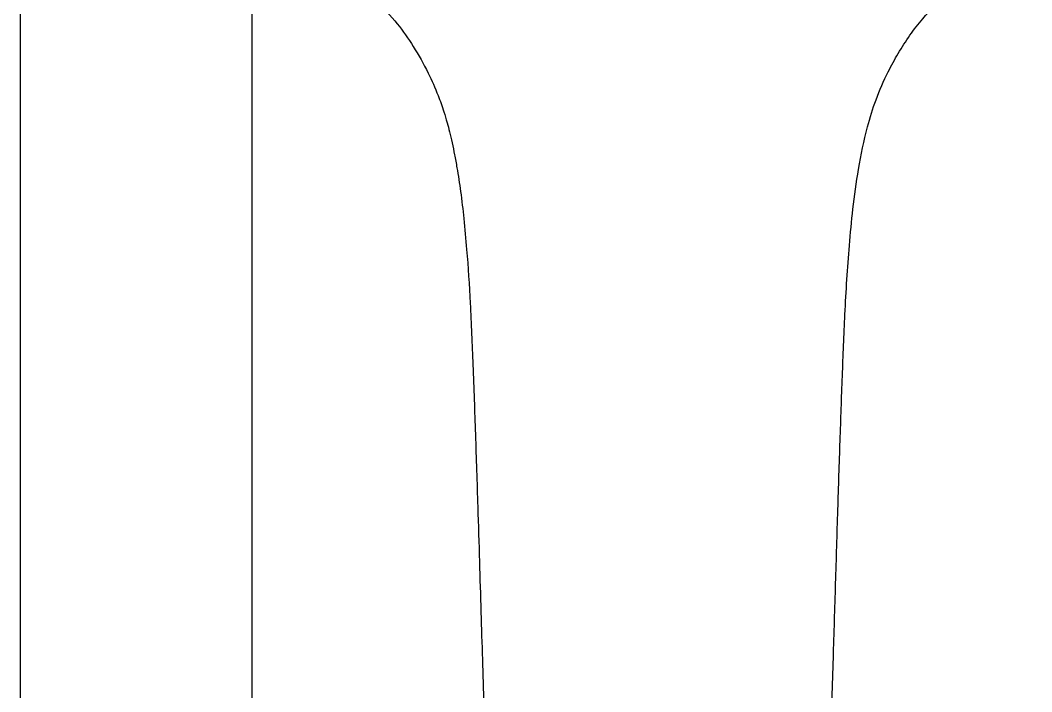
# Model space of a CAD drawing. Header units: millimetres. Extents: x -60 to 7633, y -2614 to 2146.
# Drawn here: x 144.7 to 239.7, y 1372.4 to 1435.5 of the extents above; entities that cross this region are included whole.
import ezdxf

# ---------------------------------------------------------------- set-up
doc = ezdxf.new("R2010")
doc.units = ezdxf.units.MM
doc.layers.get('0').update_dxf_attribs({"color": 250})

msp = doc.modelspace()

# ---------------------------------------------------------------- linework, layer by layer
at = {"linetype": 'Continuous'}
for p, q in [((144.7, 1796.444), (144.7, 1291.743)), ((166.5, 1291.743), (166.5, 1446.4))]:
    msp.add_line(p, q, dxfattribs=at)
for points, knots in [([(169.476, 1444.098), (170.665, 1443.237), (172.561, 1441.851), (175.539, 1439.567), (178.003, 1437.449), (180.081, 1435.351), (181.7, 1432.984), (182.961, 1430.763), (183.891, 1428.675), (184.449, 1427.088), (184.788, 1425.945), (185.044, 1424.975), (185.278, 1423.976), (185.51, 1422.854), (185.79, 1421.325), (186.088, 1419.329), (186.392, 1416.765), (186.71, 1413.273), (187, 1408.68), (187.24, 1402.892), (187.463, 1396.51), (187.662, 1390.352), (187.833, 1384.774), (187.974, 1379.992), (188.114, 1375.493), (188.255, 1370.707), (188.408, 1365.704), (188.553, 1360.637), (188.673, 1356.138), (188.773, 1352.003), (188.864, 1347.761), (188.966, 1342.996), (189.085, 1337.645), (189.207, 1331.795), (189.305, 1325.505), (189.416, 1318.753), (189.558, 1311.741), (189.702, 1304.685), (189.824, 1300.462), (189.892, 1298.11)], [0, 0, 0, 0, 0.029061, 0.055351, 0.079753, 0.10122, 0.119581, 0.139781, 0.155716, 0.166655, 0.173991, 0.17996, 0.187009, 0.19471, 0.202954, 0.217999, 0.234729, 0.253734, 0.286638, 0.324462, 0.366513, 0.410437, 0.443646, 0.474354, 0.502845, 0.530483, 0.566728, 0.599361, 0.628232, 0.653498, 0.67906, 0.710033, 0.745386, 0.782262, 0.822871, 0.86681, 0.912301, 0.958773, 1, 1, 1, 1]), ([(219.31, 1298.11), (219.354, 1299.589), (219.443, 1302.531), (219.554, 1307.75), (219.677, 1313.405), (219.784, 1319.002), (219.877, 1324.165), (219.944, 1328.713), (220.023, 1332.74), (220.111, 1336.92), (220.218, 1341.693), (220.342, 1347.361), (220.47, 1353.678), (220.644, 1360.634), (220.858, 1368.007), (221.081, 1375.403), (221.3, 1382.565), (221.504, 1389.381), (221.715, 1395.871), (221.926, 1401.989), (222.127, 1407.037), (222.348, 1411.128), (222.587, 1414.432), (222.921, 1417.893), (223.427, 1421.635), (224.127, 1425.07), (225.073, 1428.136), (226.083, 1430.444), (227.177, 1432.417), (228.238, 1434.1), (229.721, 1436.026), (231.732, 1437.911), (234.197, 1440.01), (236.976, 1442.085), (238.683, 1443.341), (239.724, 1444.098)], [0, 0, 0, 0, 0.025915, 0.060964, 0.098396, 0.135571, 0.168623, 0.197953, 0.223289, 0.246278, 0.278562, 0.315351, 0.355632, 0.400525, 0.449605, 0.497899, 0.543266, 0.587902, 0.629644, 0.668854, 0.706522, 0.727882, 0.748704, 0.771152, 0.79597, 0.823206, 0.841257, 0.860992, 0.874841, 0.889186, 0.90313, 0.92607, 0.950058, 0.974487, 1, 1, 1, 1])]:
    msp.add_open_spline(points, degree=3, knots=knots, dxfattribs=at)

doc.saveas('drawing.dxf')
